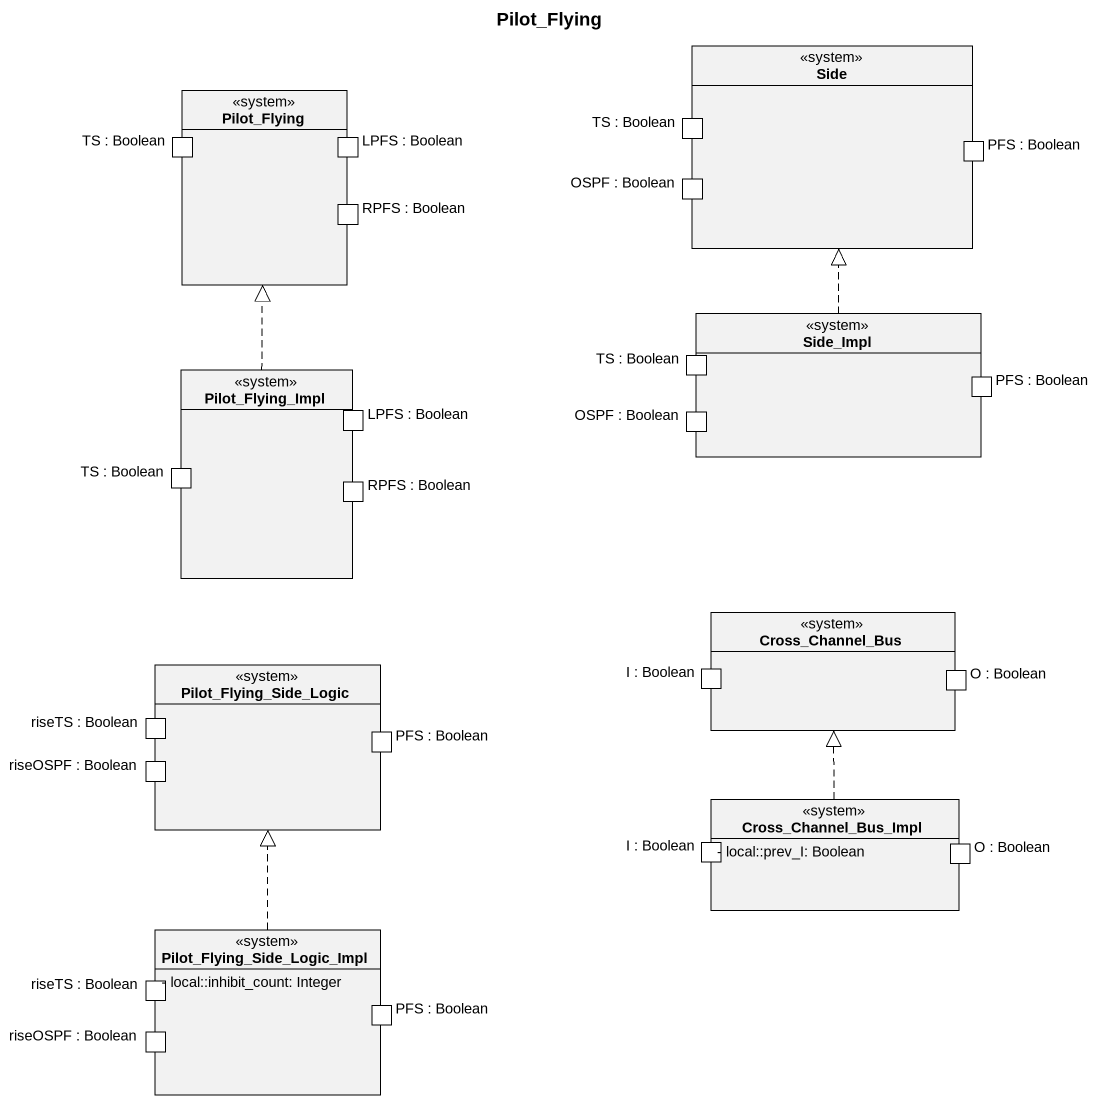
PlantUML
@startuml
title Pilot_Flying
allowmixing
hide circle
hide empty members
skinparam classAttributeIconSize 0
rectangle Pilot_Flying <<system>> {
  port "TS : Boolean" as TS <<port>>
  port "LPFS : Boolean" as LPFS <<port>>
  port "RPFS : Boolean" as RPFS <<port>>
}
rectangle Side <<system>> {
  port "TS : Boolean" as TS_2 <<port>>
  port "PFS : Boolean" as PFS <<port>>
  port "OSPF : Boolean" as OSPF <<port>>
}
rectangle Side_Impl <<system>> {
  port "TS : Boolean" as TS_3 <<port>>
  port "PFS : Boolean" as PFS_2 <<port>>
  port "OSPF : Boolean" as OSPF_2 <<port>>
}
rectangle Pilot_Flying_Impl <<system>> {
  port "LPFS : Boolean" as LPFS_2 <<port>>
  port "TS : Boolean" as TS_4 <<port>>
  port "RPFS : Boolean" as RPFS_2 <<port>>
}
rectangle Cross_Channel_Bus <<system>> {
  port "I : Boolean" as I <<port>>
  port "O : Boolean" as O_ <<port>>
}
rectangle Pilot_Flying_Side_Logic <<system>> {
  port "riseTS : Boolean" as riseTS <<port>>
  port "PFS : Boolean" as PFS_3 <<port>>
  port "riseOSPF : Boolean" as riseOSPF <<port>>
}
class Cross_Channel_Bus_Impl <<system>> {
  - local::prev_I: Boolean
  -- ports --
  O : Boolean
  I : Boolean
}
class Pilot_Flying_Side_Logic_Impl <<system>> {
  - local::inhibit_count: Integer
  -- ports --
  PFS : Boolean
  riseOSPF : Boolean
  riseTS : Boolean
}
Side_Impl .up.|> Side
Pilot_Flying_Impl .up.|> Pilot_Flying
Cross_Channel_Bus_Impl .up.|> Cross_Channel_Bus
Pilot_Flying_Side_Logic_Impl .up.|> Pilot_Flying_Side_Logic
@enduml
